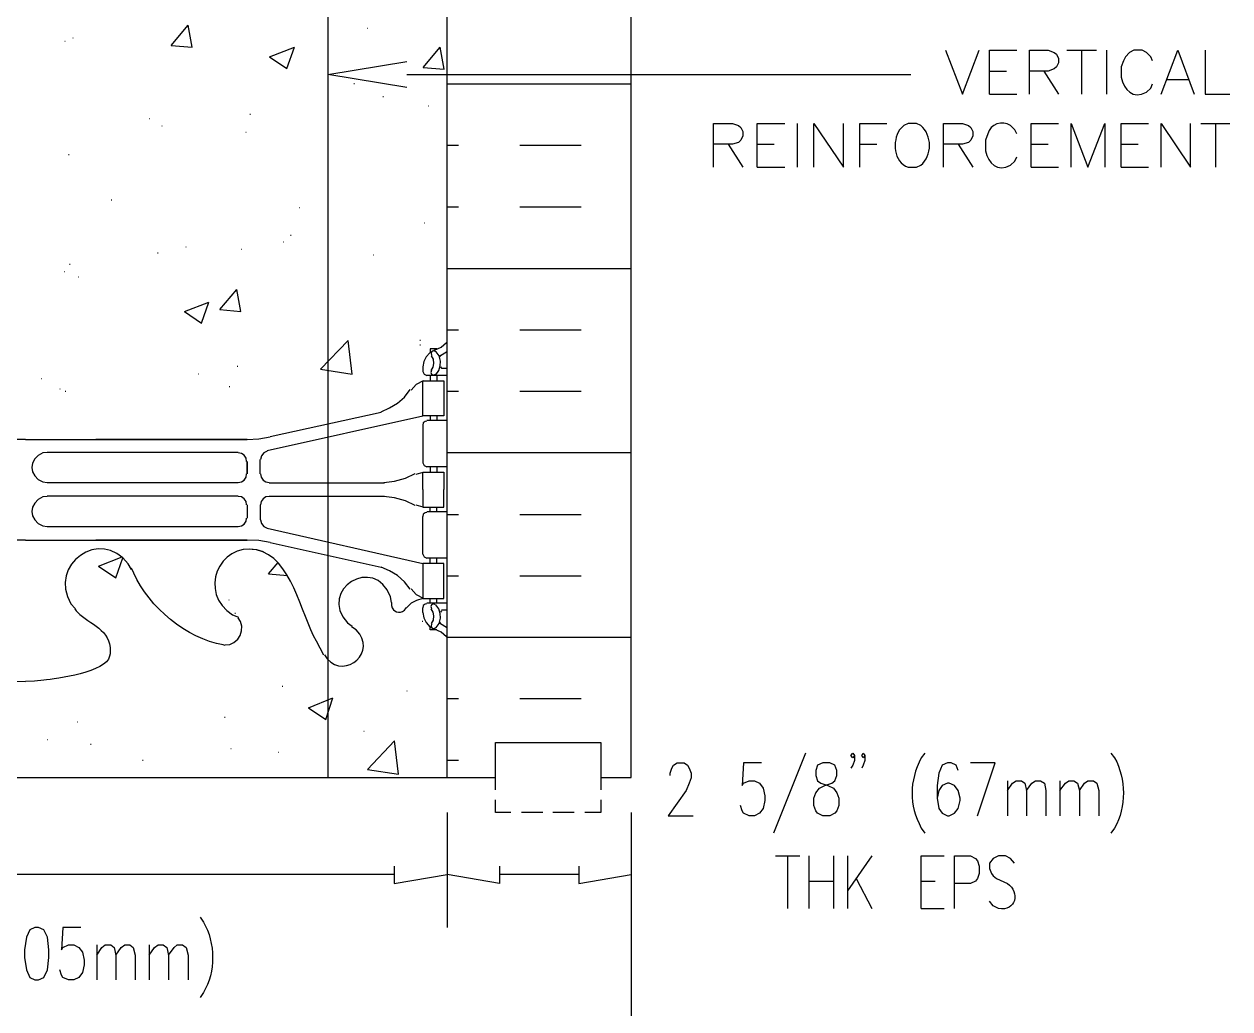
# Model space of a CAD drawing. Header units: millimetres. Extents: x 14 to 201, y 16 to 268.
# Drawn here: x 53.3 to 107.8, y 104 to 148.5 of the extents above; entities that cross this region are included whole.
import ezdxf

# ---------------------------------------------------------------- set-up
doc = ezdxf.new("R2010")
doc.units = ezdxf.units.MM
doc.layers.get('0').update_dxf_attribs({"linetype": 'CONTINUOUS'})

msp = doc.modelspace()

# ---------------------------------------------------------------- linework, layer by layer
at = {"color": 0}
for p, q in [((67.014, 228.769), (67.014, 114.469)), ((72.4119, 114.449), (72.4119, 171.599)), ((80.7297, 114.449), (80.7297, 171.599)), ((94.9332, 147.321), (95.6952, 145.331)), ((95.6952, 145.331), (96.4558, 147.321)), ((96.9215, 145.331), (96.9215, 147.321)), ((96.9215, 147.321), (98.1495, 147.321)), ((98.7213, 145.331), (98.7213, 147.321)), ((98.7213, 147.321), (99.5673, 147.321)), ((99.5673, 147.321), (99.8432, 147.215)), ((99.8432, 147.215), (99.949, 147.129)), ((99.949, 147.129), (100.033, 146.939)), ((100.415, 147.321), (101.747, 147.321)), ((101.071, 147.321), (101.071, 145.331)), ((102.213, 147.321), (102.213, 145.331)), ((103.251, 147.215), (103.061, 147.023)), ((103.441, 147.321), (103.251, 147.215)), ((103.823, 147.321), (103.441, 147.321)), ((104.013, 147.215), (103.823, 147.321)), ((104.203, 147.023), (104.013, 147.215)), ((104.669, 145.331), (105.431, 147.321)), ((105.431, 147.321), (106.172, 145.331)), ((106.659, 147.321), (106.659, 145.331)), ((67.014, 146.219), (70.5915, 146.812)), ((100.033, 146.749), (99.949, 146.558)), ((100.033, 146.939), (100.033, 146.749)), ((102.975, 146.833), (102.871, 146.558)), ((103.061, 147.023), (102.975, 146.833)), ((104.289, 146.833), (104.203, 147.023)), ((70.5915, 145.627), (67.014, 146.219)), ((70.5915, 146.219), (93.3662, 146.219)), ((96.9215, 146.367), (97.6835, 146.367)), ((99.5673, 146.367), (98.7213, 146.367)), ((99.3771, 146.367), (100.033, 145.331)), ((99.8432, 146.473), (99.5673, 146.367)), ((99.949, 146.558), (99.8432, 146.473)), ((102.871, 146.558), (102.871, 146.093)), ((104.013, 145.415), (104.203, 145.605)), ((104.203, 145.605), (104.289, 145.796)), ((104.944, 145.987), (105.897, 145.987)), ((96.9215, 145.331), (98.1495, 145.331)), ((106.659, 145.331), (107.781, 145.331)), ((84.4543, 142.029), (84.4543, 143.997)), ((84.4543, 143.997), (85.302, 143.997)), ((85.302, 143.997), (85.5761, 143.913)), ((85.5761, 143.913), (85.6823, 143.827)), ((86.4235, 142.029), (86.4235, 143.997)), ((86.4235, 143.997), (87.6723, 143.997)), ((88.222, 143.997), (88.222, 142.029)), ((88.984, 142.029), (88.984, 143.997)), ((88.984, 143.997), (90.3182, 142.029)), ((90.3182, 142.029), (90.3182, 143.997)), ((91.0594, 142.029), (91.0594, 143.997)), ((91.0594, 143.997), (92.2874, 143.997)), ((93.0494, 143.913), (92.8578, 143.721)), ((93.2395, 143.997), (93.0494, 143.913)), ((93.6198, 143.997), (93.2395, 143.997)), ((93.81, 143.913), (93.6198, 143.997)), ((94.8475, 142.029), (94.8475, 143.997)), ((94.8475, 143.997), (95.6952, 143.997)), ((95.6952, 143.997), (95.9693, 143.913)), ((95.9693, 143.913), (96.0755, 143.827)), ((98.0652, 143.721), (97.875, 143.913)), ((98.8053, 142.029), (98.8053, 143.997)), ((98.8053, 143.997), (100.033, 143.997)), ((100.605, 142.029), (100.605, 143.997)), ((100.605, 143.997), (101.367, 142.029)), ((101.367, 142.029), (102.129, 143.997)), ((102.129, 143.997), (102.129, 142.029)), ((102.871, 142.029), (102.871, 143.997)), ((102.871, 143.997), (104.097, 143.997)), ((104.669, 142.029), (104.669, 143.997)), ((104.669, 143.997), (106.003, 142.029)), ((106.003, 142.029), (106.003, 143.997)), ((106.469, 143.997), (107.781, 143.997)), ((107.125, 143.997), (107.125, 142.029)), ((85.6823, 143.827), (85.7677, 143.637)), ((85.7677, 143.447), (85.6823, 143.255)), ((85.7677, 143.637), (85.7677, 143.447)), ((96.0755, 143.827), (96.1595, 143.637)), ((96.1595, 143.447), (96.0755, 143.255)), ((96.1595, 143.637), (96.1595, 143.447)), ((96.8375, 143.531), (96.7313, 143.255)), ((98.1495, 143.531), (98.0652, 143.721)), ((85.302, 143.065), (84.4543, 143.065)), ((85.1119, 143.065), (85.7677, 142.029)), ((85.5761, 143.151), (85.302, 143.065)), ((85.6823, 143.255), (85.5761, 143.151)), ((86.4235, 143.065), (87.1859, 143.065)), ((91.0594, 143.065), (91.8214, 143.065)), ((95.6952, 143.065), (94.8475, 143.065)), ((95.5036, 143.065), (96.1595, 142.029)), ((95.9693, 143.151), (95.6952, 143.065)), ((96.0755, 143.255), (95.9693, 143.151)), ((96.7313, 143.255), (96.7313, 142.769)), ((98.8053, 143.065), (99.5673, 143.065)), ((102.871, 143.065), (103.633, 143.065)), ((97.875, 142.113), (98.0652, 142.303)), ((98.0652, 142.303), (98.1495, 142.493)), ((86.4235, 142.029), (87.6723, 142.029)), ((93.2395, 142.029), (93.6198, 142.029)), ((93.6198, 142.029), (93.81, 142.113)), ((98.8053, 142.029), (100.033, 142.029)), ((102.871, 142.029), (104.097, 142.029)), ((72.136, 133.9), (72.3896, 134.112)), ((71.6276, 133.646), (71.4583, 133.456)), ((71.84, 133.753), (71.6276, 133.646)), ((71.9459, 133.816), (71.6499, 133.816)), ((71.6499, 133.816), (71.6499, 133.667)), ((71.7338, 133.71), (71.6911, 133.626)), ((71.6911, 133.626), (71.713, 133.519)), ((71.7973, 133.35), (71.713, 133.499)), ((71.8178, 133.73), (71.7338, 133.71)), ((71.924, 133.689), (71.8178, 133.73)), ((71.84, 133.753), (72.136, 133.9)), ((72.0506, 133.499), (71.924, 133.689)), ((72.1155, 133.266), (72.0506, 133.499)), ((72.1155, 133.54), (72.0729, 133.456)), ((72.1155, 133.519), (72.3896, 133.689)), ((71.3535, 133.244), (71.3109, 133.011)), ((71.3109, 133.011), (71.3109, 132.8)), ((71.4583, 133.456), (71.3535, 133.244)), ((71.6911, 132.842), (71.7765, 132.99)), ((71.7765, 132.99), (71.8178, 133.16)), ((71.8178, 133.16), (71.7973, 133.35)), ((72.0302, 132.842), (72.0933, 133.054)), ((72.0933, 133.054), (72.1155, 133.266)), ((72.1155, 133.011), (72.1568, 132.947)), ((71.3109, 132.8), (71.374, 132.672)), ((71.374, 132.672), (71.501, 132.608)), ((72.4119, 132.608), (71.501, 132.608)), ((71.6499, 132.608), (71.6499, 132.376)), ((71.713, 132.842), (71.6703, 132.757)), ((71.6703, 132.757), (71.713, 132.672)), ((71.713, 132.672), (71.7973, 132.631)), ((71.7973, 132.631), (71.8827, 132.672)), ((71.9032, 132.651), (72.0302, 132.842)), ((71.9459, 132.608), (71.9459, 132.376)), ((72.4119, 132.927), (72.1568, 132.927)), ((70.4854, 131.636), (70.739, 131.975)), ((71.0145, 132.208), (70.7817, 131.953)), ((71.3313, 132.376), (71.0145, 132.208)), ((71.3109, 130.788), (71.3109, 132.376)), ((71.3109, 132.376), (72.263, 132.376)), ((72.263, 132.376), (72.263, 130.788)), ((69.8073, 131.149), (70.1668, 131.36)), ((70.1668, 131.36), (70.4854, 131.636)), ((64.2828, 129.223), (71.3109, 130.788)), ((64.4095, 129.858), (69.427, 130.958)), ((69.427, 130.98), (69.8073, 131.149)), ((72.263, 130.788), (71.3109, 130.788)), ((71.6499, 130.788), (71.6499, 130.578)), ((71.9459, 130.788), (71.9459, 130.578)), ((71.3313, 130.471), (71.3109, 130.365)), ((71.3109, 130.365), (71.3109, 128.671)), ((71.4167, 130.535), (71.3313, 130.471)), ((71.501, 130.555), (71.4167, 130.535)), ((72.4119, 130.578), (71.501, 130.578)), ((53.3619, 129.73), (43.3282, 129.73)), ((53.3619, 129.73), (63.3734, 129.73)), ((63.3734, 129.73), (56.5369, 129.73)), ((63.3734, 129.73), (63.9025, 129.752)), ((63.9025, 129.752), (64.4095, 129.836)), ((54.3348, 129.137), (54.1443, 129.117)), ((62.9708, 129.137), (54.3348, 129.137)), ((64.2828, 129.201), (64.1354, 129.117)), ((63.1197, 129.096), (62.9708, 129.117)), ((63.2464, 129.01), (63.1197, 129.096)), ((63.3307, 128.884), (63.2464, 129.01)), ((63.3511, 128.736), (63.3307, 128.884)), ((63.3734, 128.185), (63.3734, 128.736)), ((63.3734, 128.736), (63.3734, 128.165)), ((63.9657, 128.165), (63.9657, 128.82)), ((64.0292, 128.99), (63.9865, 128.82)), ((64.1354, 129.117), (64.0292, 128.99)), ((71.3109, 128.671), (71.374, 128.545)), ((63.3307, 128.016), (63.3511, 128.165)), ((63.9865, 128.165), (64.0084, 128.016)), ((70.528, 127.974), (70.9718, 128.185)), ((71.3109, 128.228), (70.9923, 128.142)), ((71.3109, 127.466), (71.3109, 128.248)), ((71.3109, 128.248), (72.263, 128.248)), ((71.374, 128.545), (71.501, 128.481)), ((72.4119, 128.481), (71.501, 128.481)), ((71.6499, 128.481), (71.6499, 128.248)), ((71.9459, 128.481), (71.9459, 128.248)), ((72.263, 128.248), (72.263, 127.466)), ((54.1443, 127.805), (54.3348, 127.783)), ((62.9708, 127.762), (54.3348, 127.762)), ((62.9708, 127.783), (63.1197, 127.805)), ((63.1197, 127.805), (63.2464, 127.889)), ((63.2464, 127.889), (63.3307, 128.016)), ((64.0084, 128.016), (64.0927, 127.889)), ((64.0927, 127.889), (64.2193, 127.805)), ((64.2193, 127.805), (64.3682, 127.783)), ((64.3682, 127.762), (69.5745, 127.762)), ((69.5537, 127.783), (70.0401, 127.846)), ((70.0401, 127.846), (70.528, 127.974)), ((54.3348, 127.149), (54.1443, 127.127)), ((62.9708, 127.169), (54.3348, 127.169)), ((63.1197, 127.127), (62.9708, 127.149)), ((63.2464, 127.043), (63.1197, 127.127)), ((63.3307, 126.916), (63.2464, 127.043)), ((64.0927, 127.043), (64.0084, 126.916)), ((64.2193, 127.127), (64.0927, 127.043)), ((64.3682, 127.149), (64.2193, 127.127)), ((64.3682, 127.169), (69.5745, 127.169)), ((70.0401, 127.084), (69.5537, 127.149)), ((70.528, 126.957), (70.0401, 127.084)), ((70.9718, 126.746), (70.528, 126.957)), ((71.3109, 127.466), (71.3109, 126.661)), ((72.263, 126.661), (72.263, 127.466)), ((63.3511, 126.767), (63.3307, 126.916)), ((63.3734, 126.767), (63.3734, 126.175)), ((63.3734, 126.746), (63.3734, 126.195)), ((63.9657, 126.767), (63.9657, 126.091)), ((64.0084, 126.916), (63.9865, 126.767)), ((70.9923, 126.767), (71.3109, 126.683)), ((71.3109, 126.661), (72.263, 126.661)), ((71.4167, 126.407), (71.3313, 126.344)), ((71.501, 126.428), (71.4167, 126.407)), ((72.4119, 126.45), (71.501, 126.45)), ((71.6499, 126.45), (71.6499, 126.661)), ((71.9459, 126.45), (71.9459, 126.661)), ((63.1197, 125.815), (63.2464, 125.899)), ((63.2464, 125.899), (63.3307, 126.026)), ((63.3307, 126.026), (63.3511, 126.175)), ((63.9865, 126.091), (64.0292, 125.921)), ((64.0292, 125.921), (64.1354, 125.793)), ((71.3313, 126.344), (71.3109, 126.238)), ((71.3109, 124.544), (71.3109, 126.238)), ((54.1443, 125.815), (54.3348, 125.793)), ((62.9708, 125.772), (54.3348, 125.772)), ((62.9708, 125.793), (63.1197, 125.815)), ((64.1354, 125.793), (64.2828, 125.709)), ((64.2828, 125.709), (71.3109, 124.121)), ((53.3619, 125.18), (43.3282, 125.18)), ((53.3619, 125.18), (63.3734, 125.18)), ((63.3734, 125.18), (56.5369, 125.18)), ((63.9025, 125.159), (63.3734, 125.18)), ((64.4095, 125.073), (63.9025, 125.159)), ((64.4095, 125.073), (69.427, 123.952)), ((63.7963, 124.734), (63.6062, 124.757)), ((64.1131, 124.65), (63.8168, 124.734)), ((71.3109, 124.544), (71.374, 124.418)), ((71.374, 124.418), (71.501, 124.354)), ((72.4119, 124.354), (71.501, 124.354)), ((71.6499, 124.121), (71.6499, 124.354)), ((71.9459, 124.121), (71.9459, 124.354)), ((58.1448, 123.846), (57.996, 124.101)), ((58.251, 123.676), (58.1448, 123.909)), ((69.8073, 123.782), (69.427, 123.952)), ((70.1668, 123.571), (69.8073, 123.782)), ((72.263, 124.121), (71.3109, 124.121)), ((71.3109, 124.121), (71.3109, 122.534)), ((72.263, 122.534), (72.263, 124.121)), ((70.4854, 123.296), (70.1668, 123.571)), ((70.739, 122.957), (70.4854, 123.296)), ((69.8927, 122.364), (69.85, 122.618)), ((70.7817, 122.979), (71.0145, 122.724)), ((71.0145, 122.724), (71.3313, 122.554)), ((55.4136, 122.301), (55.6052, 122.089)), ((55.5833, 122.068), (55.6465, 121.984)), ((69.8927, 122.364), (69.8927, 122.217)), ((70.4854, 122.005), (70.5693, 122.131)), ((70.7817, 122.321), (70.5693, 122.111)), ((71.035, 122.45), (70.7817, 122.321)), ((71.3109, 122.534), (71.035, 122.45)), ((71.3109, 122.534), (72.263, 122.534)), ((71.3313, 122.217), (71.3109, 122.111)), ((71.3109, 121.898), (71.3109, 122.111)), ((71.4167, 122.28), (71.3313, 122.217)), ((71.501, 122.301), (71.4167, 122.28)), ((72.4119, 122.321), (71.501, 122.321)), ((71.6499, 122.321), (71.6499, 122.534)), ((71.713, 122.258), (71.6703, 122.174)), ((71.6703, 122.174), (71.713, 122.089)), ((71.7765, 121.921), (71.6911, 122.068)), ((71.7973, 122.301), (71.713, 122.258)), ((71.8827, 122.258), (71.7973, 122.301)), ((72.0302, 122.068), (71.9032, 122.258)), ((71.9459, 122.321), (71.9459, 122.534)), ((72.0933, 121.857), (72.0302, 122.068)), ((55.6465, 121.984), (55.7114, 121.921)), ((62.7172, 121.792), (62.9916, 121.688)), ((63.077, 121.496), (62.9708, 121.666)), ((71.3109, 121.898), (71.3535, 121.666)), ((71.3535, 121.666), (71.4583, 121.455)), ((71.713, 121.412), (71.7973, 121.559)), ((71.8178, 121.751), (71.7765, 121.921)), ((71.7973, 121.559), (71.8178, 121.751)), ((72.0506, 121.412), (72.1155, 121.645)), ((72.1155, 121.645), (72.0933, 121.857)), ((72.1568, 121.984), (72.1155, 121.921)), ((72.4119, 122.005), (72.1568, 122.005)), ((63.0548, 120.862), (63.1197, 121.073)), ((63.1402, 121.285), (63.077, 121.496)), ((63.1197, 121.073), (63.1402, 121.285)), ((67.9027, 121.433), (68.1136, 121.285)), ((68.3052, 121.116), (68.0932, 121.263)), ((71.4583, 121.455), (71.6276, 121.263)), ((71.6276, 121.263), (71.84, 121.158)), ((71.6499, 121.116), (71.6499, 121.243)), ((71.9459, 121.116), (71.6499, 121.116)), ((71.713, 121.392), (71.6911, 121.285)), ((71.6911, 121.285), (71.7338, 121.2)), ((71.7338, 121.2), (71.8178, 121.179)), ((71.8178, 121.179), (71.924, 121.222)), ((72.136, 121.01), (71.84, 121.158)), ((71.924, 121.222), (72.0506, 121.412)), ((72.0729, 121.475), (72.1155, 121.392)), ((72.3896, 121.222), (72.1155, 121.392)), ((72.3896, 120.799), (72.136, 121.01)), ((62.3782, 120.417), (62.2928, 120.438)), ((62.3782, 120.438), (62.5905, 120.46)), ((62.5905, 120.46), (62.7807, 120.544)), ((62.7807, 120.544), (62.95, 120.693)), ((62.95, 120.693), (63.0548, 120.862)), ((66.8443, 119.972), (66.5057, 120.607)), ((57.1927, 120.037), (57.15, 119.931)), ((57.1927, 120.142), (57.1927, 120.037)), ((66.8651, 119.994), (66.9918, 119.804)), ((52.9375, 118.809), (53.3619, 118.787)), ((53.7626, 118.809), (53.3619, 118.787)), ((54.1874, 118.85), (53.7626, 118.809)), ((74.5917, 114.449), (74.5917, 116.036)), ((74.5917, 116.036), (79.3542, 116.036)), ((79.3542, 116.036), (79.3542, 114.449)), ((88.6037, 115.548), (87.1636, 111.93)), ((90.6568, 115.442), (90.7411, 115.548)), ((90.7411, 115.548), (90.8265, 115.442)), ((91.1433, 115.442), (91.2068, 115.548)), ((91.2068, 115.548), (91.2922, 115.442)), ((94.0015, 115.548), (93.8318, 115.338)), ((102.405, 115.548), (102.574, 115.338)), ((82.5708, 114.872), (82.634, 114.999)), ((82.634, 114.999), (82.8036, 115.105)), ((82.8036, 115.105), (83.1219, 115.105)), ((83.1219, 115.105), (83.2693, 114.999)), ((83.2693, 114.999), (83.3547, 114.872)), ((85.809, 115.105), (85.7458, 114.088)), ((86.614, 115.105), (85.809, 115.105)), ((89.1536, 114.999), (89.0693, 114.766)), ((89.3865, 115.105), (89.1536, 114.999)), ((89.7047, 115.105), (89.3865, 115.105)), ((89.9375, 114.999), (89.7047, 115.105)), ((90.0218, 114.766), (89.9375, 114.999)), ((90.7411, 115.338), (90.6568, 115.442)), ((90.7411, 114.999), (90.6568, 114.872)), ((90.8265, 115.442), (90.7411, 115.338)), ((90.8265, 115.209), (90.7411, 114.999)), ((90.8265, 115.442), (90.8265, 115.209)), ((91.2068, 115.338), (91.1433, 115.442)), ((91.2068, 114.999), (91.1433, 114.872)), ((91.2922, 115.442), (91.2068, 115.338)), ((91.2922, 115.209), (91.2068, 114.999)), ((91.2922, 115.442), (91.2922, 115.209)), ((94.7843, 114.999), (94.6369, 114.639)), ((95.0172, 115.105), (94.7843, 114.999)), ((95.1865, 115.105), (95.0172, 115.105)), ((95.4193, 114.999), (95.1865, 115.105)), ((95.5036, 114.766), (95.4193, 114.999)), ((97.1765, 115.105), (96.0547, 115.105)), ((96.3718, 112.713), (97.1765, 115.105)), ((72.4119, 114.449), (74.5917, 114.449)), ((74.5917, 113.897), (74.5917, 114.449)), ((74.5917, 113.897), (74.5917, 114.449)), ((79.3542, 114.449), (79.3542, 113.897)), ((79.3542, 114.449), (80.7297, 114.449)), ((79.3542, 114.449), (79.3542, 113.897)), ((82.4865, 114.639), (82.5708, 114.872)), ((82.4865, 114.533), (82.4865, 114.639)), ((83.3547, 114.872), (83.439, 114.639)), ((83.439, 114.427), (83.3547, 114.194)), ((83.439, 114.639), (83.439, 114.427)), ((89.0693, 114.766), (89.0693, 114.533)), ((89.0693, 114.533), (89.1536, 114.3)), ((89.9375, 114.3), (90.0218, 114.533)), ((90.0218, 114.533), (90.0218, 114.766)), ((94.6369, 114.639), (94.5515, 114.088)), ((83.3547, 114.194), (83.2058, 113.855)), ((85.7458, 114.088), (85.809, 114.194)), ((85.809, 114.194), (86.064, 114.3)), ((86.064, 114.3), (86.2969, 114.3)), ((86.2969, 114.3), (86.5297, 114.194)), ((86.5297, 114.194), (86.6994, 113.961)), ((86.6994, 113.961), (86.7625, 113.622)), ((89.0693, 113.75), (89.239, 113.961)), ((89.1536, 114.3), (89.3025, 114.194)), ((89.239, 113.961), (89.4719, 114.088)), ((89.3025, 114.194), (89.6193, 114.088)), ((89.4719, 114.088), (89.789, 114.194)), ((89.6193, 114.088), (89.8744, 113.961)), ((89.789, 114.194), (89.9375, 114.3)), ((89.8744, 113.961), (90.0218, 113.75)), ((94.5515, 114.088), (94.5515, 113.517)), ((94.7843, 114.088), (94.6369, 113.855)), ((95.0172, 114.194), (94.7843, 114.088)), ((95.1011, 114.194), (95.0172, 114.194)), ((95.334, 114.088), (95.1011, 114.194)), ((95.5036, 113.855), (95.334, 114.088)), ((97.7265, 114.3), (97.7265, 112.713)), ((97.7265, 113.855), (97.9593, 114.194)), ((97.9593, 114.194), (98.1287, 114.3)), ((98.1287, 114.3), (98.3615, 114.3)), ((98.3615, 114.3), (98.509, 114.194)), ((98.509, 114.194), (98.5943, 113.855)), ((98.5943, 113.855), (98.8275, 114.194)), ((98.8275, 114.194), (98.9969, 114.3)), ((98.9969, 114.3), (99.2297, 114.3)), ((99.2297, 114.3), (99.3994, 114.194)), ((99.3994, 114.194), (99.4625, 113.855)), ((100.096, 114.3), (100.096, 112.713)), ((100.096, 113.855), (100.352, 114.194)), ((100.352, 114.194), (100.499, 114.3)), ((100.499, 114.3), (100.732, 114.3)), ((100.732, 114.3), (100.901, 114.194)), ((100.901, 114.194), (100.987, 113.855)), ((100.987, 113.855), (101.218, 114.194)), ((101.218, 114.194), (101.367, 114.3)), ((101.367, 114.3), (101.621, 114.3)), ((101.621, 114.3), (101.769, 114.194)), ((101.769, 114.194), (101.854, 113.855)), ((74.5917, 112.861), (74.5917, 113.432)), ((74.5917, 112.861), (74.5917, 113.432)), ((79.3542, 113.432), (79.3542, 112.861)), ((79.3542, 113.432), (79.3542, 112.861)), ((83.2058, 113.855), (82.4011, 112.713)), ((86.7625, 113.411), (86.6994, 113.052)), ((86.7625, 113.622), (86.7625, 113.411)), ((88.984, 113.517), (89.0693, 113.75)), ((88.984, 113.178), (88.984, 113.517)), ((90.0218, 113.75), (90.1058, 113.517)), ((90.1058, 113.517), (90.1058, 113.178)), ((94.6369, 113.855), (94.5515, 113.517)), ((94.5515, 113.517), (94.6369, 113.052)), ((95.589, 113.517), (95.5036, 113.855)), ((95.5036, 113.052), (95.589, 113.411)), ((95.589, 113.411), (95.589, 113.517)), ((98.5943, 113.855), (98.5943, 112.713)), ((99.4625, 113.855), (99.4625, 112.713)), ((100.987, 113.855), (100.987, 112.713)), ((101.854, 113.855), (101.854, 112.713)), ((72.4119, 112.861), (72.4119, 107.674)), ((72.4119, 112.861), (72.4119, 107.674)), ((75.2905, 112.861), (74.5917, 112.861)), ((75.2905, 112.861), (74.5917, 112.861)), ((76.7292, 112.861), (75.777, 112.861)), ((76.7292, 112.861), (75.777, 112.861)), ((78.1473, 112.861), (77.1948, 112.861)), ((78.1473, 112.861), (77.1948, 112.861)), ((79.3542, 112.861), (78.6335, 112.861)), ((79.3542, 112.861), (78.6335, 112.861)), ((80.7297, 112.861), (80.7297, 107.674)), ((80.7297, 112.861), (80.7297, 86.3177)), ((85.7458, 112.945), (85.6615, 113.178)), ((85.809, 112.839), (85.7458, 112.945)), ((86.064, 112.713), (85.809, 112.839)), ((86.5297, 112.839), (86.2969, 112.713)), ((86.6994, 113.052), (86.5297, 112.839)), ((89.0693, 112.945), (88.984, 113.178)), ((89.1536, 112.839), (89.0693, 112.945)), ((89.3865, 112.713), (89.1536, 112.839)), ((89.9375, 112.839), (89.7047, 112.713)), ((90.0218, 112.945), (89.9375, 112.839)), ((90.1058, 113.178), (90.0218, 112.945)), ((94.6369, 113.052), (94.7843, 112.839)), ((94.7843, 112.839), (95.0172, 112.713)), ((95.1011, 112.713), (95.334, 112.839)), ((95.334, 112.839), (95.5036, 113.052)), ((82.4011, 112.713), (83.5244, 112.713)), ((86.2969, 112.713), (86.064, 112.713)), ((89.7047, 112.713), (89.3865, 112.713)), ((95.0172, 112.713), (95.1011, 112.713)), ((93.8318, 112.163), (94.0015, 111.93)), ((102.574, 112.163), (102.405, 111.93)), ((87.249, 110.913), (88.35, 110.913)), ((87.799, 110.913), (87.799, 108.522)), ((88.7511, 110.913), (88.7511, 108.522)), ((89.8744, 110.913), (89.8744, 108.522)), ((90.5083, 110.913), (90.5083, 108.522)), ((91.6093, 110.913), (90.5083, 109.325)), ((93.8318, 108.522), (93.8318, 110.913)), ((93.8318, 110.913), (94.8683, 110.913)), ((95.334, 108.522), (95.334, 110.913)), ((95.334, 110.913), (96.0547, 110.913)), ((96.0547, 110.913), (96.2875, 110.786)), ((96.2875, 110.786), (96.3718, 110.68)), ((96.3718, 110.68), (96.4558, 110.447)), ((97.0911, 110.786), (96.9215, 110.575)), ((97.324, 110.913), (97.0911, 110.786)), ((97.6422, 110.913), (97.324, 110.913)), ((97.875, 110.786), (97.6422, 110.913)), ((98.0433, 110.575), (97.875, 110.786)), ((70.0193, 110.067), (36.6818, 110.067)), ((70.0193, 110.447), (70.0193, 109.664)), ((70.0193, 109.664), (72.4119, 110.067)), ((74.7818, 109.664), (72.4119, 110.067)), ((74.7818, 110.447), (74.7818, 109.664)), ((78.3594, 110.067), (74.7818, 110.067)), ((78.3594, 110.447), (78.3594, 109.664)), ((78.3594, 109.664), (80.7297, 110.067)), ((96.4558, 110.109), (96.3718, 109.877)), ((96.4558, 110.447), (96.4558, 110.109)), ((96.9215, 110.575), (96.9215, 110.342)), ((96.9215, 110.342), (97.0068, 110.109)), ((97.0068, 110.109), (97.0911, 110.003)), ((88.7511, 109.77), (89.8744, 109.77)), ((90.89, 109.877), (91.6093, 108.522)), ((93.8318, 109.77), (94.4672, 109.77)), ((96.0547, 109.664), (95.334, 109.664)), ((96.2875, 109.77), (96.0547, 109.664)), ((96.3718, 109.877), (96.2875, 109.77)), ((97.0911, 110.003), (97.24, 109.877)), ((97.24, 109.877), (97.7265, 109.664)), ((93.8318, 108.522), (94.8683, 108.522)), ((97.0911, 108.649), (96.9215, 108.859)), ((97.324, 108.522), (97.0911, 108.649)), ((61.2567, 108.14), (61.4041, 107.907)), ((53.552, 107.57), (53.4031, 107.231)), ((53.7849, 107.674), (53.552, 107.57)), ((53.9542, 107.674), (53.7849, 107.674)), ((54.1874, 107.57), (53.9542, 107.674)), ((54.3553, 107.231), (54.1874, 107.57)), ((55.0541, 107.674), (54.9906, 106.659)), ((55.8588, 107.674), (55.0541, 107.674)), ((53.4031, 107.231), (53.3192, 106.659)), ((54.4202, 106.659), (54.3553, 107.231)), ((55.0541, 106.765), (55.3089, 106.892)), ((55.3089, 106.892), (55.5417, 106.892)), ((55.5417, 106.892), (55.7749, 106.765)), ((56.5781, 106.892), (56.5781, 105.304)), ((56.811, 106.765), (56.9599, 106.892)), ((56.9599, 106.892), (57.2135, 106.892)), ((57.2135, 106.892), (57.3624, 106.765)), ((57.6792, 106.765), (57.8485, 106.892)), ((57.8485, 106.892), (58.0817, 106.892)), ((58.0817, 106.892), (58.2291, 106.765)), ((58.9499, 106.892), (58.9499, 105.304)), ((59.1827, 106.765), (59.3506, 106.892)), ((59.3506, 106.892), (59.5835, 106.892)), ((59.5835, 106.892), (59.7531, 106.765)), ((60.0714, 106.765), (60.2188, 106.892)), ((60.2188, 106.892), (60.4516, 106.892)), ((60.4516, 106.892), (60.6213, 106.765)), ((53.3192, 106.659), (53.3192, 106.32)), ((53.3192, 106.32), (53.4031, 105.749)), ((54.3553, 105.749), (54.4202, 106.32)), ((54.4202, 106.32), (54.4202, 106.659)), ((54.9906, 106.659), (55.0541, 106.765)), ((55.7749, 106.765), (55.9428, 106.553)), ((55.9428, 106.553), (56.0077, 106.193)), ((56.5781, 106.426), (56.811, 106.765)), ((57.3624, 106.765), (57.4463, 106.426)), ((57.4463, 106.426), (57.6792, 106.765)), ((57.4463, 106.426), (57.4463, 105.304)), ((58.2291, 106.765), (58.3145, 106.426)), ((58.3145, 106.426), (58.3145, 105.304)), ((58.9499, 106.426), (59.1827, 106.765)), ((59.7531, 106.765), (59.8166, 106.426)), ((59.8166, 106.426), (60.0714, 106.765)), ((59.8166, 106.426), (59.8166, 105.304)), ((60.6213, 106.765), (60.7053, 106.426)), ((60.7053, 106.426), (60.7053, 105.304)), ((53.4031, 105.749), (53.552, 105.41)), ((54.1874, 105.41), (54.3553, 105.749)), ((54.9906, 105.517), (54.9067, 105.749)), ((56.0077, 105.982), (55.9428, 105.643)), ((56.0077, 106.193), (56.0077, 105.982)), ((53.552, 105.41), (53.7849, 105.304)), ((53.7849, 105.304), (53.9542, 105.304)), ((53.9542, 105.304), (54.1874, 105.41)), ((55.0541, 105.41), (54.9906, 105.517)), ((55.3089, 105.304), (55.0541, 105.41)), ((55.5417, 105.304), (55.3089, 105.304)), ((55.7749, 105.41), (55.5417, 105.304)), ((55.9428, 105.643), (55.7749, 105.41)), ((61.4041, 104.732), (61.2567, 104.499))]:
    msp.add_line(p, q, dxfattribs=at)
at = {"color": 252}
for p, q in [((59.9447, 147.531), (60.7053, 148.442)), ((60.8969, 147.447), (60.7053, 148.442)), ((68.8125, 148.314), (68.8344, 148.314)), ((55.1395, 147.721), (55.16, 147.721)), ((55.499, 147.87), (55.5198, 147.87)), ((59.9447, 147.531), (60.8969, 147.447)), ((64.389, 147.023), (65.5105, 147.447)), ((65.1715, 146.494), (65.5105, 147.447)), ((71.3313, 146.536), (72.0933, 147.447)), ((72.2835, 146.453), (72.0933, 147.447)), ((64.389, 147.023), (65.1715, 146.494)), ((71.3313, 146.536), (72.2835, 146.453)), ((68.199, 145.817), (68.2198, 145.817)), ((80.7297, 145.774), (72.4119, 145.774)), ((69.511, 145.225), (69.5332, 145.225)), ((63.5, 144.42), (63.5208, 144.42)), ((71.5641, 144.802), (71.5864, 144.802)), ((58.9499, 144.23), (58.9703, 144.23)), ((59.5203, 143.891), (59.5422, 143.891)), ((63.3099, 143.617), (63.3307, 143.617)), ((72.9188, 143.002), (72.4119, 143.002)), ((78.4655, 143.002), (75.6916, 143.002)), ((55.3089, 142.599), (55.3297, 142.599)), ((57.234, 140.546), (57.2562, 140.546)), ((65.7229, 140.208), (65.7433, 140.208)), ((72.9188, 140.229), (72.4119, 140.229)), ((78.4655, 140.229), (75.6916, 140.229)), ((71.374, 139.51), (71.3948, 139.51)), ((65.3411, 138.958), (65.363, 138.958)), ((60.6005, 138.429), (60.6213, 138.429)), ((65.0035, 138.662), (65.024, 138.662)), ((59.3302, 138.155), (59.3506, 138.155)), ((63.1197, 138.325), (63.1402, 138.325)), ((69.0672, 138.07), (69.088, 138.07)), ((55.1173, 137.308), (55.1395, 137.308)), ((55.3501, 137.647), (55.3724, 137.647)), ((80.7297, 137.434), (72.4119, 137.434)), ((55.7526, 137.075), (55.7749, 137.075)), ((62.1453, 135.593), (62.9073, 136.504)), ((63.0975, 135.509), (62.9073, 136.504)), ((60.5374, 135.509), (61.637, 135.932)), ((61.3198, 134.98), (61.637, 135.932)), ((60.5374, 135.509), (61.3198, 134.98)), ((62.1453, 135.593), (63.0975, 135.509)), ((72.9188, 134.662), (72.4119, 134.662)), ((78.4655, 134.662), (75.6916, 134.662)), ((66.6958, 132.905), (67.9457, 134.196)), ((68.115, 132.672), (67.9457, 134.196)), ((71.1839, 134.218), (71.2047, 134.218)), ((71.1839, 134.006), (71.2047, 134.006)), ((62.9281, 133.033), (62.95, 133.033)), ((54.0812, 132.482), (54.1016, 132.482)), ((61.171, 132.694), (61.1932, 132.694)), ((66.6958, 132.905), (68.1136, 132.672)), ((54.9067, 132.016), (54.9271, 132.016)), ((55.16, 131.91), (55.1822, 131.91)), ((62.5683, 132.122), (62.5905, 132.122)), ((72.9188, 131.889), (72.4119, 131.889)), ((78.4655, 131.889), (75.6916, 131.889)), ((80.7297, 129.117), (72.4119, 129.117)), ((72.9188, 126.322), (72.4119, 126.322)), ((78.4655, 126.322), (75.6916, 126.322)), ((56.6635, 123.994), (57.7219, 124.418)), ((57.4463, 123.465), (57.7631, 124.375)), ((56.6635, 123.994), (57.4463, 123.465)), ((64.346, 123.656), (64.7707, 124.164)), ((64.346, 123.656), (65.1937, 123.571)), ((72.9188, 123.549), (72.4119, 123.549)), ((78.4655, 123.549), (75.6916, 123.549)), ((62.5479, 122.47), (62.5683, 122.47)), ((62.8234, 121.878), (62.8442, 121.878)), ((71.29, 121.518), (71.3109, 121.518)), ((80.7297, 120.777), (72.4119, 120.777)), ((64.9609, 118.576), (64.9813, 118.576)), ((70.5915, 118.364), (70.612, 118.364)), ((66.1458, 117.602), (67.2469, 118.047)), ((66.9286, 117.072), (67.2469, 118.047)), ((72.9188, 118.004), (72.4119, 118.004)), ((78.4655, 118.004), (75.6916, 118.004)), ((62.3577, 117.179), (62.3782, 117.179)), ((66.1458, 117.602), (66.9286, 117.072)), ((55.7114, 116.967), (55.7318, 116.967)), ((54.3348, 116.163), (54.3567, 116.163)), ((68.6442, 116.543), (68.665, 116.543)), ((68.8125, 114.808), (70.0401, 116.1)), ((70.2098, 114.596), (70.0401, 116.1)), ((56.304, 115.951), (56.3245, 115.951)), ((62.6318, 115.761), (62.654, 115.761)), ((64.7912, 115.591), (64.812, 115.591)), ((58.6535, 115.232), (58.674, 115.232)), ((72.9188, 115.209), (72.4119, 115.209)), ((34.3118, 114.447), (72.4119, 114.447)), ((68.8125, 114.808), (70.2098, 114.596))]:
    msp.add_line(p, q, dxfattribs=at)
at = {"color": 0}
for points in [[(102.871, 146.093), (103, 145.508), (103.389, 145.092), (104.013, 145.415)], [(93.81, 142.113), (94.3419, 142.547), (94.3419, 143.479), (93.81, 143.913)], [(97.875, 143.913), (97.488, 144.157), (96.9589, 143.982), (96.8375, 143.531)], [(92.8578, 143.721), (92.5132, 143.195), (92.5823, 142.267), (93.2395, 142.029)], [(96.7313, 142.769), (96.8774, 142.196), (97.2552, 141.793), (97.875, 142.113)], [(54.1443, 129.117), (53.4899, 128.869), (53.4899, 128.053), (54.1443, 127.805)], [(54.1443, 127.127), (53.4899, 126.879), (53.4899, 126.063), (54.1443, 125.815)], [(57.996, 124.101), (56.7612, 125.771), (54.3539, 124.061), (55.4136, 122.301)], [(63.8168, 124.734), (62.0642, 125.082), (61.1491, 122.789), (62.7172, 121.792)], [(66.5057, 120.607), (65.7916, 121.848), (65.399, 124.409), (63.7963, 124.734)], [(69.85, 122.618), (69.1374, 124.525), (66.5399, 122.944), (67.9027, 121.433)], [(62.2928, 120.438), (60.6446, 120.722), (58.947, 122.145), (58.251, 123.676)], [(69.8927, 122.217), (69.9699, 121.911), (70.2359, 121.842), (70.4854, 122.005)], [(55.7114, 121.921), (56.2737, 121.342), (57.2064, 121.152), (57.1927, 120.142)], [(66.9918, 119.804), (67.8243, 118.883), (69.2877, 120.147), (68.3052, 121.116)], [(57.15, 119.931), (57.0399, 119.214), (54.7469, 118.892), (54.1874, 118.85)], [(93.8318, 115.338), (93.2864, 114.264), (93.2752, 113.234), (93.8318, 112.163)], [(102.574, 115.338), (103.095, 114.372), (103.106, 113.127), (102.574, 112.163)], [(97.7265, 109.664), (98.3107, 109.262), (98.1258, 108.397), (97.324, 108.522)], [(61.4041, 107.907), (61.9471, 106.988), (61.9566, 105.651), (61.4041, 104.732)]]:
    msp.add_open_spline(points, degree=3, dxfattribs=at)

doc.saveas('drawing.dxf')
